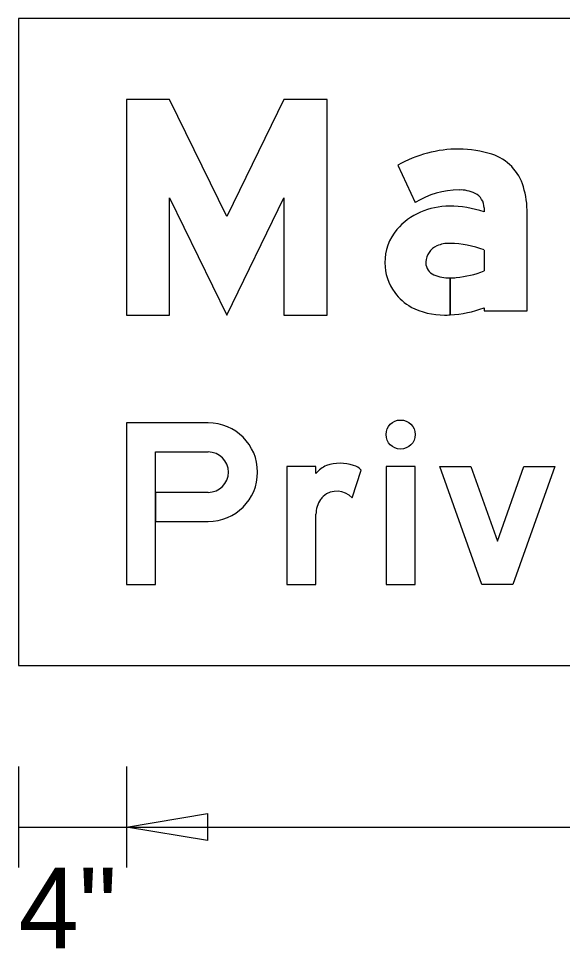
# Model space of a CAD drawing. Extents: x 764 to 1076, y -284 to -242.
# Drawn here: x 945.951 to 947.632, y -249.422 to -246.547 of the extents above; entities that cross this region are included whole.
import ezdxf

# ---------------------------------------------------------------- set-up
doc = ezdxf.new("R2010")
doc.units = 0
for name, color, linetype in [('GSBWFill', 7, 'Continuous'), ('GSColorFill', 7, 'Continuous'), ('GSDims', 7, 'Continuous'), ('GSOutline', 7, 'Continuous')]:
    doc.layers.add(name, color=color, linetype=linetype)

msp = doc.modelspace()

# ---------------------------------------------------------------- linework, layer by layer
at = {"layer": 'GSBWFill'}
for p, q in [((953.9512, -246.5471), (945.9512, -246.5471)), ((945.9512, -246.5471), (945.9512, -248.5471)), ((946.3746, -247.8871), (946.5371, -247.8871)), ((946.9819, -248.0289), (947.01, -247.9429)), ((947.01, -247.9429), (947.01, -247.9429)), ((945.9512, -248.5471), (953.9512, -248.5471))]:
    msp.add_line(p, q, dxfattribs=at)
for points in [[(946.7712, -247.1013), (946.7712, -247.4637), (946.9046, -247.4637), (946.9046, -246.7971), (946.7712, -246.7971), (946.5946, -247.1595), (946.4179, -246.7971), (946.2846, -246.7971), (946.2846, -247.4637), (946.4179, -247.4637), (946.4179, -247.1013), (946.5946, -247.4637)], [(947.1766, -248.2971), (947.1766, -247.9321), (947.0866, -247.9321), (947.0866, -248.2971)], [(947.2531, -247.9321), (947.3486, -247.9321), (947.4306, -248.1627), (947.5126, -247.9321), (947.6081, -247.9321), (947.4784, -248.2971), (947.3829, -248.2971)]]:
    msp.add_lwpolyline(points, close=True, dxfattribs=at)
for points in [[(947.123, -247.0005), (947.1765, -247.116)], [(947.3896, -247.1323), (947.3896, -247.1445)], [(947.3896, -247.4411), (947.3896, -247.4504), (947.5229, -247.4504), (947.5229, -247.1496)], [(947.3896, -247.2626), (947.3896, -247.3273)], [(947.2846, -247.4633), (947.2846, -247.3489)], [(947.2846, -247.3489), (947.2846, -247.4633)], [(946.5371, -247.7971), (946.2846, -247.7971), (946.2846, -248.2971), (946.3746, -248.2971), (946.3746, -247.8871)], [(946.87, -247.9535), (946.87, -247.9321), (946.78, -247.9321), (946.78, -248.2971), (946.87, -248.2971), (946.87, -248.0799)], [(946.5371, -248.0121), (946.3746, -248.0121), (946.3746, -248.1021), (946.5371, -248.1021)]]:
    msp.add_lwpolyline(points, dxfattribs=at)
for centre, major_axis, ratio, start_param, end_param in [((947.3121, -247.3325), (0, 0.3821), 0.999993, 0, 0.517719), ((947.3121, -247.2767), (0, 0.3263), 0.999993, 5.96613, 6.283185), ((947.3671, -247.1092), (0, 0.15), 0.999993, 4.997165, 5.96613), ((947.3121, -247.3325), (0, 0.2555), 0.999993, 0, 0.559495), ((947.3169, -247.178), (0, 0.101), 0.999993, 5.822746, 6.330435), ((947.2291, -247.1496), (0, 0.2938), 0.999993, 4.712389, 4.997165), ((947.3396, -247.1323), (0, 0.05), 0.999993, 4.712389, 5.822746), ((947.2826, -247.3557), (0, 0.2286), 0.999993, 0, 0.404512), ((947.2826, -247.4637), (0, 0.3366), 0.999993, 5.959871, 6.283185), ((947.267, -247.3217), (0, 0.1912), 0.999993, 0.399285, 0.87593), ((947.2435, -247.3021), (0, 0.1606), 0.999993, 0.87593, 1.570796), ((947.2662, -247.3019), (0, 0.0567), 0.999993, 0.408547, 1.530785), ((947.282, -247.3384), (0, 0.0964), 0.999993, 6.259455, 6.691732), ((947.275, -247.5697), (0, 0.3278), 0.999993, 5.926185, 6.254823), ((947.2364, -247.3021), (0, 0.1535), 0.999993, 1.570796, 2.21394), ((947.2699, -247.3021), (0, 0.0604), 0.999993, 1.530785, 1.570796), ((947.2496, -247.3021), (0, 0.04), 0.999993, 1.570796, 2.757027), ((947.2768, -247.0406), (0, 0.3082), 0.999993, 3.228562, 3.516221), ((947.2846, -247.2156), (0, 0.1333), 0.999993, 2.757027, 3.141593), ((947.2846, -247.2156), (0, 0.1333), 0.999993, 3.141843, 3.28451), ((947.25, -247.2919), (0, 0.1705), 0.999993, 2.21394, 2.611125), ((947.2674, -247.2343), (0, 0.2294), 0.999993, 2.672443, 3.141593), ((947.2674, -247.1234), (0, 0.3403), 0.999993, 3.192057, 3.508644), ((947.2674, -247.1234), (0, 0.3403), 0.999993, 3.141593, 3.191959), ((946.5371, -247.9496), (0, 0.1525), 0.999997, 3.141593, 6.283185), ((946.5371, -247.9496), (0, 0.0625), 0.999997, 3.141593, 6.283185), ((946.9361, -248.0073), (0, 0.0852), 0.99999, 0.405268, 0.888298), ((946.9444, -248.0521), (0, 0.13), 0.99999, 5.955439, 6.610932), ((946.9693, -247.9854), (0, 0.0589), 0.99999, 5.519323, 5.990814), ((946.9254, -248.062), (0, 0.05), 0.99999, 0.71579, 0.982393), ((946.9349, -248.0729), (0, 0.0644), 0.99999, 5.464387, 6.998975), ((946.9522, -248.0799), (0, 0.0822), 0.99999, 0.982393, 1.570796)]:
    msp.add_ellipse(centre, major_axis=major_axis, ratio=ratio, start_param=start_param, end_param=end_param, dxfattribs=at)
msp.add_ellipse((947.1316, -247.8333), major_axis=(0, 0.045), ratio=0.999984, dxfattribs=at)
at = {"layer": 'GSColorFill'}
for p, q in [((953.9512, -246.5471), (945.9512, -246.5471)), ((945.9512, -246.5471), (945.9512, -248.5471)), ((953.9512, -246.5471), (945.9512, -246.5471)), ((945.9512, -246.5471), (945.9512, -248.5471)), ((946.3746, -247.8871), (946.5371, -247.8871)), ((946.9819, -248.0289), (947.01, -247.9429)), ((947.01, -247.9429), (947.01, -247.9429)), ((945.9512, -248.5471), (953.9512, -248.5471)), ((945.9512, -248.5471), (953.9512, -248.5471))]:
    msp.add_line(p, q, dxfattribs=at)
for points in [[(946.7712, -247.1013), (946.7712, -247.4637), (946.9046, -247.4637), (946.9046, -246.7971), (946.7712, -246.7971), (946.5946, -247.1595), (946.4179, -246.7971), (946.2846, -246.7971), (946.2846, -247.4637), (946.4179, -247.4637), (946.4179, -247.1013), (946.5946, -247.4637)], [(947.1766, -248.2971), (947.1766, -247.9321), (947.0866, -247.9321), (947.0866, -248.2971)], [(947.2531, -247.9321), (947.3486, -247.9321), (947.4306, -248.1627), (947.5126, -247.9321), (947.6081, -247.9321), (947.4784, -248.2971), (947.3829, -248.2971)]]:
    msp.add_lwpolyline(points, close=True, dxfattribs=at)
for points in [[(947.123, -247.0005), (947.1765, -247.116)], [(947.3896, -247.1323), (947.3896, -247.1445)], [(947.3896, -247.4411), (947.3896, -247.4504), (947.5229, -247.4504), (947.5229, -247.1496)], [(947.3896, -247.2626), (947.3896, -247.3273)], [(947.2846, -247.4633), (947.2846, -247.3489)], [(947.2846, -247.3489), (947.2846, -247.4633)], [(946.5371, -247.7971), (946.2846, -247.7971), (946.2846, -248.2971), (946.3746, -248.2971), (946.3746, -247.8871)], [(946.87, -247.9535), (946.87, -247.9321), (946.78, -247.9321), (946.78, -248.2971), (946.87, -248.2971), (946.87, -248.0799)], [(946.5371, -248.0121), (946.3746, -248.0121), (946.3746, -248.1021), (946.5371, -248.1021)]]:
    msp.add_lwpolyline(points, dxfattribs=at)
for centre, major_axis, ratio, start_param, end_param in [((947.3121, -247.3325), (0, 0.3821), 0.999993, 0, 0.517719), ((947.3121, -247.2767), (0, 0.3263), 0.999993, 5.96613, 6.283185), ((947.3671, -247.1092), (0, 0.15), 0.999993, 4.997165, 5.96613), ((947.3121, -247.3325), (0, 0.2555), 0.999993, 0, 0.559495), ((947.3169, -247.178), (0, 0.101), 0.999993, 5.822746, 6.330435), ((947.2291, -247.1496), (0, 0.2938), 0.999993, 4.712389, 4.997165), ((947.3396, -247.1323), (0, 0.05), 0.999993, 4.712389, 5.822746), ((947.2826, -247.3557), (0, 0.2286), 0.999993, 0, 0.404512), ((947.2826, -247.4637), (0, 0.3366), 0.999993, 5.959871, 6.283185), ((947.267, -247.3217), (0, 0.1912), 0.999993, 0.399285, 0.87593), ((947.2435, -247.3021), (0, 0.1606), 0.999993, 0.87593, 1.570796), ((947.2662, -247.3019), (0, 0.0567), 0.999993, 0.408547, 1.530785), ((947.282, -247.3384), (0, 0.0964), 0.999993, 6.259455, 6.691732), ((947.275, -247.5697), (0, 0.3278), 0.999993, 5.926185, 6.254823), ((947.2364, -247.3021), (0, 0.1535), 0.999993, 1.570796, 2.21394), ((947.2699, -247.3021), (0, 0.0604), 0.999993, 1.530785, 1.570796), ((947.2496, -247.3021), (0, 0.04), 0.999993, 1.570796, 2.757027), ((947.2768, -247.0406), (0, 0.3082), 0.999993, 3.228562, 3.516221), ((947.2846, -247.2156), (0, 0.1333), 0.999993, 2.757027, 3.141593), ((947.2846, -247.2156), (0, 0.1333), 0.999993, 3.141843, 3.28451), ((947.25, -247.2919), (0, 0.1705), 0.999993, 2.21394, 2.611125), ((947.2674, -247.2343), (0, 0.2294), 0.999993, 2.672443, 3.141593), ((947.2674, -247.1234), (0, 0.3403), 0.999993, 3.192057, 3.508644), ((947.2674, -247.1234), (0, 0.3403), 0.999993, 3.141593, 3.191959), ((946.5371, -247.9496), (0, 0.1525), 0.999997, 3.141593, 6.283185), ((946.5371, -247.9496), (0, 0.0625), 0.999997, 3.141593, 6.283185), ((946.9361, -248.0073), (0, 0.0852), 0.99999, 0.405268, 0.888298), ((946.9444, -248.0521), (0, 0.13), 0.99999, 5.955439, 6.610932), ((946.9693, -247.9854), (0, 0.0589), 0.99999, 5.519323, 5.990814), ((946.9254, -248.062), (0, 0.05), 0.99999, 0.71579, 0.982393), ((946.9349, -248.0729), (0, 0.0644), 0.99999, 5.464387, 6.998975), ((946.9522, -248.0799), (0, 0.0822), 0.99999, 0.982393, 1.570796)]:
    msp.add_ellipse(centre, major_axis=major_axis, ratio=ratio, start_param=start_param, end_param=end_param, dxfattribs=at)
msp.add_ellipse((947.1316, -247.8333), major_axis=(0, 0.045), ratio=0.999984, dxfattribs=at)
at = {"layer": 'GSDims'}
for p, q in [((945.9512, -248.8596), (945.9512, -249.1721)), ((945.9512, -248.8596), (945.9512, -249.1721)), ((946.2846, -248.8596), (946.2846, -249.1721)), ((946.2846, -248.8596), (946.2846, -249.1721)), ((945.9512, -249.0471), (946.2846, -249.0471)), ((946.2846, -249.0471), (953.6179, -249.0471))]:
    msp.add_line(p, q, dxfattribs=at)
msp.add_lwpolyline([(946.2846, -249.0471), (946.5346, -249.0054), (946.5346, -249.0887)], close=True, dxfattribs=at)
at = {"layer": 'GSOutline'}
for p, q in [((953.9512, -246.5471), (945.9512, -246.5471)), ((945.9512, -246.5471), (945.9512, -248.5471)), ((946.3746, -247.8871), (946.5371, -247.8871)), ((946.9819, -248.0289), (947.01, -247.9429)), ((947.01, -247.9429), (947.01, -247.9429)), ((946.3746, -248.1021), (946.5371, -248.1021)), ((945.9512, -248.5471), (953.9512, -248.5471))]:
    msp.add_line(p, q, dxfattribs=at)
for points in [[(946.7712, -247.1013), (946.7712, -247.4637), (946.9046, -247.4637), (946.9046, -246.7971), (946.7712, -246.7971), (946.5946, -247.1595), (946.4179, -246.7971), (946.2846, -246.7971), (946.2846, -247.4637), (946.4179, -247.4637), (946.4179, -247.1013), (946.5946, -247.4637)], [(947.1766, -248.2971), (947.1766, -247.9321), (947.0866, -247.9321), (947.0866, -248.2971)], [(947.2531, -247.9321), (947.3486, -247.9321), (947.4306, -248.1627), (947.5126, -247.9321), (947.6081, -247.9321), (947.4784, -248.2971), (947.3829, -248.2971)]]:
    msp.add_lwpolyline(points, close=True, dxfattribs=at)
for points in [[(947.123, -247.0005), (947.1765, -247.116)], [(947.3896, -247.1323), (947.3896, -247.1445)], [(947.3896, -247.4411), (947.3896, -247.4504), (947.5229, -247.4504), (947.5229, -247.1496)], [(947.3896, -247.2626), (947.3896, -247.3273)], [(947.2846, -247.4633), (947.2846, -247.3489)], [(947.2846, -247.3489), (947.2846, -247.4633)], [(946.5371, -247.7971), (946.2846, -247.7971), (946.2846, -248.2971), (946.3746, -248.2971), (946.3746, -248.1021)], [(946.5371, -248.0121), (946.3746, -248.0121), (946.3746, -247.8871)], [(946.87, -247.9535), (946.87, -247.9321), (946.78, -247.9321), (946.78, -248.2971), (946.87, -248.2971), (946.87, -248.0799)]]:
    msp.add_lwpolyline(points, dxfattribs=at)
for centre, major_axis, ratio, start_param, end_param in [((947.3121, -247.3325), (0, 0.3821), 0.999993, 0, 0.517719), ((947.3121, -247.2767), (0, 0.3263), 0.999993, 5.96613, 6.283185), ((947.3671, -247.1092), (0, 0.15), 0.999993, 4.997165, 5.96613), ((947.3121, -247.3325), (0, 0.2555), 0.999993, 0, 0.559495), ((947.3169, -247.178), (0, 0.101), 0.999993, 5.822746, 6.330435), ((947.2291, -247.1496), (0, 0.2938), 0.999993, 4.712389, 4.997165), ((947.3396, -247.1323), (0, 0.05), 0.999993, 4.712389, 5.822746), ((947.2826, -247.3557), (0, 0.2286), 0.999993, 0, 0.404512), ((947.2826, -247.4637), (0, 0.3366), 0.999993, 5.959871, 6.283185), ((947.267, -247.3217), (0, 0.1912), 0.999993, 0.399285, 0.87593), ((947.2435, -247.3021), (0, 0.1606), 0.999993, 0.87593, 1.570796), ((947.2662, -247.3019), (0, 0.0567), 0.999993, 0.408547, 1.530785), ((947.282, -247.3384), (0, 0.0964), 0.999993, 6.259455, 6.691732), ((947.275, -247.5697), (0, 0.3278), 0.999993, 5.926185, 6.254823), ((947.2364, -247.3021), (0, 0.1535), 0.999993, 1.570796, 2.21394), ((947.2699, -247.3021), (0, 0.0604), 0.999993, 1.530785, 1.570796), ((947.2496, -247.3021), (0, 0.04), 0.999993, 1.570796, 2.757027), ((947.2768, -247.0406), (0, 0.3082), 0.999993, 3.228562, 3.516221), ((947.2846, -247.2156), (0, 0.1333), 0.999993, 2.757027, 3.141593), ((947.2846, -247.2156), (0, 0.1333), 0.999993, 3.141843, 3.28451), ((947.25, -247.2919), (0, 0.1705), 0.999993, 2.21394, 2.611125), ((947.2674, -247.2343), (0, 0.2294), 0.999993, 2.672443, 3.141593), ((947.2674, -247.1234), (0, 0.3403), 0.999993, 3.192057, 3.508644), ((947.2674, -247.1234), (0, 0.3403), 0.999993, 3.141593, 3.191959), ((946.5371, -247.9496), (0, 0.1525), 0.999997, 3.141593, 6.283185), ((946.5371, -247.9496), (0, 0.0625), 0.999997, 3.141593, 6.283185), ((946.9361, -248.0073), (0, 0.0852), 0.99999, 0.405268, 0.888298), ((946.9444, -248.0521), (0, 0.13), 0.99999, 5.955439, 6.610932), ((946.9693, -247.9854), (0, 0.0589), 0.99999, 5.519323, 5.990814), ((946.9254, -248.062), (0, 0.05), 0.99999, 0.71579, 0.982393), ((946.9349, -248.0729), (0, 0.0644), 0.99999, 5.464387, 6.998975), ((946.9522, -248.0799), (0, 0.0822), 0.99999, 0.982393, 1.570796)]:
    msp.add_ellipse(centre, major_axis=major_axis, ratio=ratio, start_param=start_param, end_param=end_param, dxfattribs=at)
msp.add_ellipse((947.1316, -247.8333), major_axis=(0, 0.045), ratio=0.999984, dxfattribs=at)

# ---------------------------------------------------------------- texts
at = {"layer": 'GSDims'}
msp.add_text('4"', height=0.25, dxfattribs=at).set_placement((945.9512, -249.4221))

doc.saveas('drawing.dxf')
